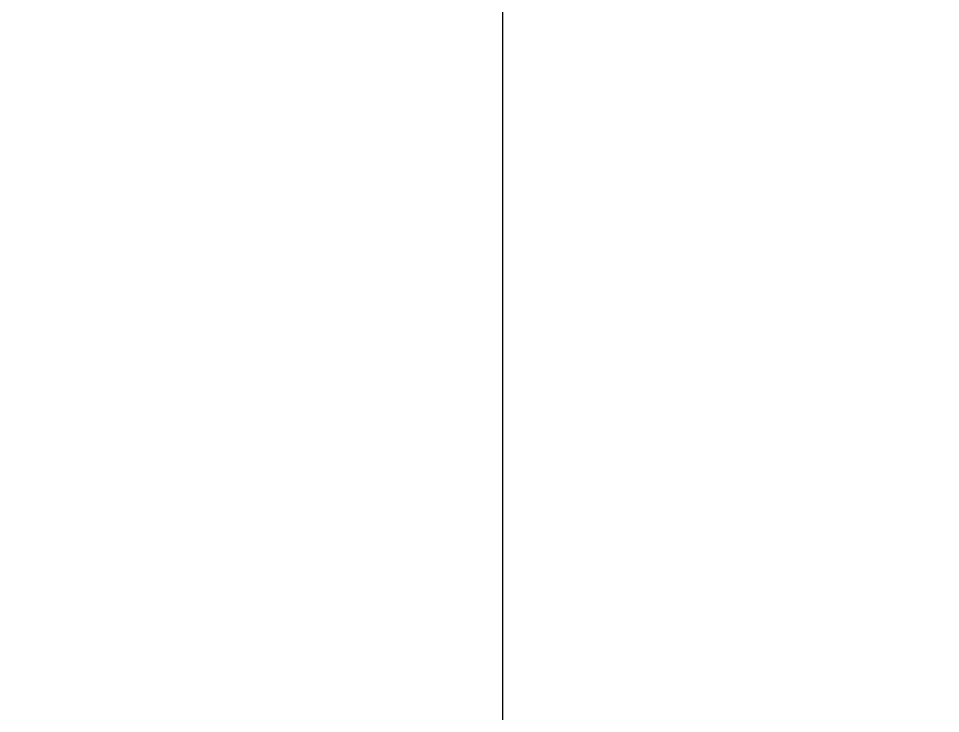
# Model space of a CAD drawing. Header units: millimetres. Extents: x 565 to 905, y -1671 to 168.
# Drawn here: x 738.9972 to 739.00254, y -1472.99679 to -1472.99277 of the extents above; entities that cross this region are included whole.
import ezdxf

# ---------------------------------------------------------------- set-up
doc = ezdxf.new("R2010")
doc.units = ezdxf.units.MM
doc.header["$MEASUREMENT"] = 0
doc.layers.add('V3 - hemp', color=7, linetype='Continuous', true_color=0x666666)
doc.layers.add('V3 - steel', color=7, linetype='Continuous', true_color=0x191919)

msp = doc.modelspace()

# ---------------------------------------------------------------- linework, layer by layer
at = {"layer": 'V3 - hemp'}
for points, knots in [([(728.7389781, -1466, 103.1418574), (728.6236462, -1466.0130968, 103.2003363), (727.8209534, -1466.1049272, 103.6221613), (726.4103145, -1466.2757468, 104.5585302), (724.7047266, -1466.5134941, 106.1844525), (723.3080237, -1466.7513619, 108.0838902), (722.2579739, -1466.9905349, 110.2091762), (721.5935987, -1467.2302112, 112.4899898), (721.3361611, -1467.4707573, 114.860201), (721.4963404, -1467.7119451, 117.2454164), (722.0732243, -1467.9542482, 119.5766908), (723.0482302, -1468.1965955, 121.7719495), (724.3957011, -1468.4398979, 123.7718756), (726.0793046, -1468.684267, 125.5131175), (728.040478, -1468.9285979, 126.9338728), (730.2284627, -1469.1739758, 127.9957211), (732.5726161, -1469.4198143, 128.660816), (735.0045528, -1469.666442, 128.907624), (737.4461123, -1469.91345, 128.7264014), (739.8283047, -1470.1614806, 128.1192718), (742.0676755, -1470.4094635, 127.1060555), (744.1037753, -1470.6583681, 125.7130687), (745.8687807, -1470.9077394, 123.9827635), (747.3078215, -1471.1575994, 121.9672792), (748.3757946, -1471.4080592, 119.7262805), (749.0374201, -1471.6590181, 117.328496), (749.2709245, -1471.9100694, 114.8511751), (749.0687983, -1472.1617485, 112.3648466), (748.4342461, -1472.4140333, 109.946173), (747.3869855, -1472.6664785, 107.6737278), (746.2812249, -1472.862008, 106.0821772), (745.554878, -1472.973185, 105.2585604), (745.3742943, -1473, 105.0649423)], [65.57954, 65.57954, 65.57954, 65.57954, 65.902056, 67.840351, 69.778647, 71.716943, 73.655239, 75.593535, 77.531831, 79.470127, 81.408423, 83.346719, 85.285015, 87.223311, 89.161606, 91.099902, 93.038198, 94.976494, 96.91479, 98.853086, 100.791382, 102.729678, 104.667974, 106.60627, 108.544566, 110.482862, 112.421158, 114.359453, 116.297749, 118.236045, 120.174341, 120.790287, 120.790287, 120.790287, 120.790287]), ([(736.7067135, -1466, 129.05879), (736.7295726, -1466.0023346, 129.055824), (737.5761323, -1466.0888203, 128.9438867), (739.2249086, -1466.2593362, 128.5725674), (741.529327, -1466.5114293, 127.6066775), (743.624706, -1466.7629175, 126.2566581), (745.4491778, -1467.0138915, 124.5656831), (746.9501066, -1467.2648725, 122.5819431), (748.0763161, -1467.5145083, 120.3787623), (748.8021287, -1467.7645103, 118.0095908), (749.1016448, -1468.0132144, 115.5627743), (748.9708326, -1468.2617833, 113.1025659), (748.4129066, -1468.5100236, 110.7061889), (747.4494455, -1468.7572666, 108.4529593), (746.1103748, -1469.0040849, 106.4056604), (744.4385769, -1469.2503323, 104.6273936), (742.4859753, -1469.4960916, 103.1711464), (740.3176372, -1469.7409138, 102.0817795), (737.9957055, -1469.985406, 101.3883813), (735.5988457, -1470.2288333, 101.1115256), (733.191012, -1470.4722133, 101.2571854), (730.8585467, -1470.7142352, 101.8176852), (728.6625727, -1470.9559231, 102.7746963), (726.6747044, -1471.196687, 104.0950386), (724.9503342, -1471.4371169, 105.7397911), (723.5474696, -1471.676126, 107.6487407), (722.4997382, -1471.9149067, 109.7708339), (721.8413508, -1472.1526537, 112.0334745), (721.5882773, -1472.3897337, 114.3696039), (721.745796, -1472.6259227, 116.7053389), (722.2310353, -1472.8295025, 118.6639086), (722.689708, -1472.9538771, 119.8048126), (722.8811479, -1473, 120.2180195)], [27.082365, 27.082365, 27.082365, 27.082365, 27.136138, 29.074434, 31.01273, 32.951025, 34.889321, 36.827617, 38.765913, 40.704209, 42.642505, 44.580801, 46.519097, 48.457393, 50.395688, 52.333984, 54.27228, 56.210576, 58.148872, 60.087168, 62.025464, 63.96376, 65.902056, 67.840351, 69.778647, 71.716943, 73.655239, 75.593535, 77.531831, 79.470127, 81.408423, 82.553045, 82.553045, 82.553045, 82.553045]), ([(724.9850768, -1466, 112.1718881), (724.97783, -1466.0031801, 112.2024389), (724.8334071, -1466.067795, 112.8238561), (724.6649142, -1466.1933671, 114.057035), (724.7362537, -1466.376103, 115.8668063), (725.1200708, -1466.5577766, 117.6261324), (725.8014563, -1466.7384582, 119.2822541), (726.7530708, -1466.9176484, 120.7818718), (727.9472236, -1467.0962149, 122.08815), (729.3421523, -1467.2736401, 123.1590574), (730.8942002, -1467.4501205, 123.9657591), (732.5507575, -1467.6252903, 124.4856599), (734.2654235, -1467.7997342, 124.7078227), (735.9803328, -1467.9729421, 124.6278747), (737.6456354, -1468.1451739, 124.2525271), (739.2121938, -1468.3165607, 123.5955931), (740.6307441, -1468.4868338, 122.6813095), (741.8608779, -1468.6560764, 121.5408114), (742.8688193, -1468.8246564, 120.2082051), (743.622143, -1468.9916888, 118.7339315), (744.1057294, -1469.1583378, 117.1545913), (744.3044172, -1469.3235141, 115.5295141), (744.2176214, -1469.4880128, 113.9014017), (743.8494659, -1469.6517228, 112.3210837), (743.2160302, -1469.8142254, 110.8402107), (742.3386227, -1469.9759189, 109.499111), (741.2467372, -1470.1367275, 108.3379681), (739.9754126, -1470.296726, 107.3900425), (738.5678314, -1470.455644, 106.6830714), (737.0648651, -1470.6138968, 106.2344104), (735.5176589, -1470.7710307, 106.055852), (733.9674601, -1470.9277232, 106.1497746), (732.4695577, -1471.0831522, 106.5098661), (731.0626776, -1471.2379983, 107.1231249), (729.7920139, -1471.3919047, 107.9672414), (728.6921475, -1471.54527, 109.0164731), (727.7991604, -1471.6974238, 110.2317732), (727.1335003, -1471.8491475, 111.580213), (726.7159607, -1471.999951, 113.0154338), (726.5557635, -1472.1500896, 114.4948708), (726.6554319, -1472.2994437, 115.9718681), (727.010349, -1472.4483263, 117.404203), (727.605303, -1472.596105, 118.7426453), (728.4212256, -1472.7433638, 119.9528529), (729.3499922, -1472.8781298, 120.9128474), (730.0226016, -1472.9634054, 121.4223746), (730.3243503, -1473, 121.6211231)], [5.71457, 5.71457, 5.71457, 5.71457, 5.814884, 7.753179, 9.691475, 11.629771, 13.568067, 15.506363, 17.444659, 19.382954, 21.32125, 23.259546, 25.197842, 27.136138, 29.074434, 31.01273, 32.951025, 34.889321, 36.827617, 38.765913, 40.704209, 42.642505, 44.580801, 46.519097, 48.457393, 50.395688, 52.333984, 54.27228, 56.210576, 58.148872, 60.087168, 62.025464, 63.96376, 65.902056, 67.840351, 69.778647, 71.716943, 73.655239, 75.593535, 77.531831, 79.470127, 81.408423, 83.346719, 85.285015, 87.223311, 88.684097, 88.684097, 88.684097, 88.684097]), ([(733.7880655, -1466, 106.6885855), (733.7094212, -1466.0080222, 106.6980129), (733.1481333, -1466.0653754, 106.7734261), (732.1187328, -1466.1721792, 107.0204057), (730.76386, -1466.3212725, 107.6102833), (729.527624, -1466.4709645, 108.430733), (728.4465399, -1466.6216472, 109.4611345), (727.5597144, -1466.7726596, 110.6669227), (726.891736, -1466.9247757, 112.0185553), (726.4682086, -1467.0775085, 113.4719492), (726.3036473, -1467.2311132, 114.985468), (726.4059762, -1467.3854661, 116.5119457), (726.775839, -1467.5408933, 118.0074056), (727.4026123, -1467.696729, 119.4190942), (728.2711156, -1467.8535789, 120.7085033), (729.3592452, -1468.0115395, 121.8341949), (730.6303615, -1468.1699168, 122.7553206), (732.0526474, -1468.3294345, 123.4458253), (733.5810906, -1468.4897339, 123.8797333), (735.1717691, -1468.6510504, 124.0414138), (736.7739412, -1468.8131373, 123.922752), (738.3424186, -1468.9764383, 123.5232794), (739.8219745, -1469.1402686, 122.8541448), (741.1720324, -1469.3052882, 121.9308483), (742.3466544, -1469.4712179, 120.7797231), (743.307986, -1469.6380918, 119.4338139), (744.0242494, -1469.8060049, 117.9315362), (744.4698496, -1469.9749106, 116.3178113), (744.6279507, -1470.1445533, 114.6438441), (744.4911352, -1470.3153134, 112.9568853), (744.0591284, -1470.487198, 111.3089305), (743.3428968, -1470.6599221, 109.7539711), (742.3596846, -1470.8338319, 108.3382028), (741.1392093, -1471.0085269, 107.1099385), (739.7118616, -1471.184617, 106.105575), (738.1252115, -1471.3613671, 105.362807), (736.4199974, -1471.5395163, 104.9045617), (734.6539668, -1471.7183712, 104.7504073), (732.8770789, -1471.8983435, 104.9071883), (731.1442174, -1472.0794203, 105.3744087), (729.5100979, -1472.2615206, 106.1408117), (728.0241478, -1472.4449512, 107.1883428), (726.7389125, -1472.6290611, 108.4838), (725.6936297, -1472.814164, 109.9915285), (725.1803401, -1472.9380278, 111.1067175), (724.9740351, -1473, 111.6827745)], [61.710172, 61.710172, 61.710172, 61.710172, 62.025464, 63.96376, 65.902056, 67.840351, 69.778647, 71.716943, 73.655239, 75.593535, 77.531831, 79.470127, 81.408423, 83.346719, 85.285015, 87.223311, 89.161606, 91.099902, 93.038198, 94.976494, 96.91479, 98.853086, 100.791382, 102.729678, 104.667974, 106.60627, 108.544566, 110.482862, 112.421158, 114.359453, 116.297749, 118.236045, 120.174341, 122.112637, 124.050933, 125.989229, 127.927525, 129.865821, 131.804117, 133.742413, 135.680709, 137.619005, 139.557301, 141.495597, 143.422814, 143.422814, 143.422814, 143.422814])]:
    msp.add_open_spline(points, degree=3, knots=knots, dxfattribs=at)
msp.add_rational_spline([(738.3275984, -1468.9765265, 123.4783358), (739.4915622, -1467.1790655, 126.246787), (739.8045011, -1470.1614727, 128.0515907), (739.9453796, -1471.5040904, 128.8640758), (739.6464983, -1473, 128.4697087)], [1, 0.707106781187, 1, 0.842836077156, 0.854337709246], degree=2, knots=[0, 0, 0, 5.497787, 5.497787, 8.447851, 8.447851, 8.447851], dxfattribs=at)
for points, weights in [([(738.6546078, -1473, 121.5727428), (738.5651021, -1470.4548965, 120.8880713), (739.8003915, -1469.1404668, 122.8117845)], [0.910613214929, 0.762141040184, 1]), ([(738.8001359, -1473, 108.043388), (739.0066264, -1471.6461475, 107.4135719), (739.6853112, -1471.184727, 106.1491742)], [0.853720112465, 0.848612150577, 1]), ([(738.1054508, -1471.3616003, 105.4102275), (738.9542037, -1470.5442998, 102.8429991), (739.6587334, -1473, 101.6379276)], [1, 0.749458912984, 0.927543907087])]:
    msp.add_rational_spline(points, weights, degree=2, dxfattribs=at)
at = {"layer": 'V3 - steel'}
msp.add_open_spline([(739.0000063, -1581, 114.9999935), (739.0000063, -1500.5, 114.9999935), (739.0000063, -1420, 114.9999935)], degree=2, dxfattribs=at)

doc.saveas('drawing.dxf')
